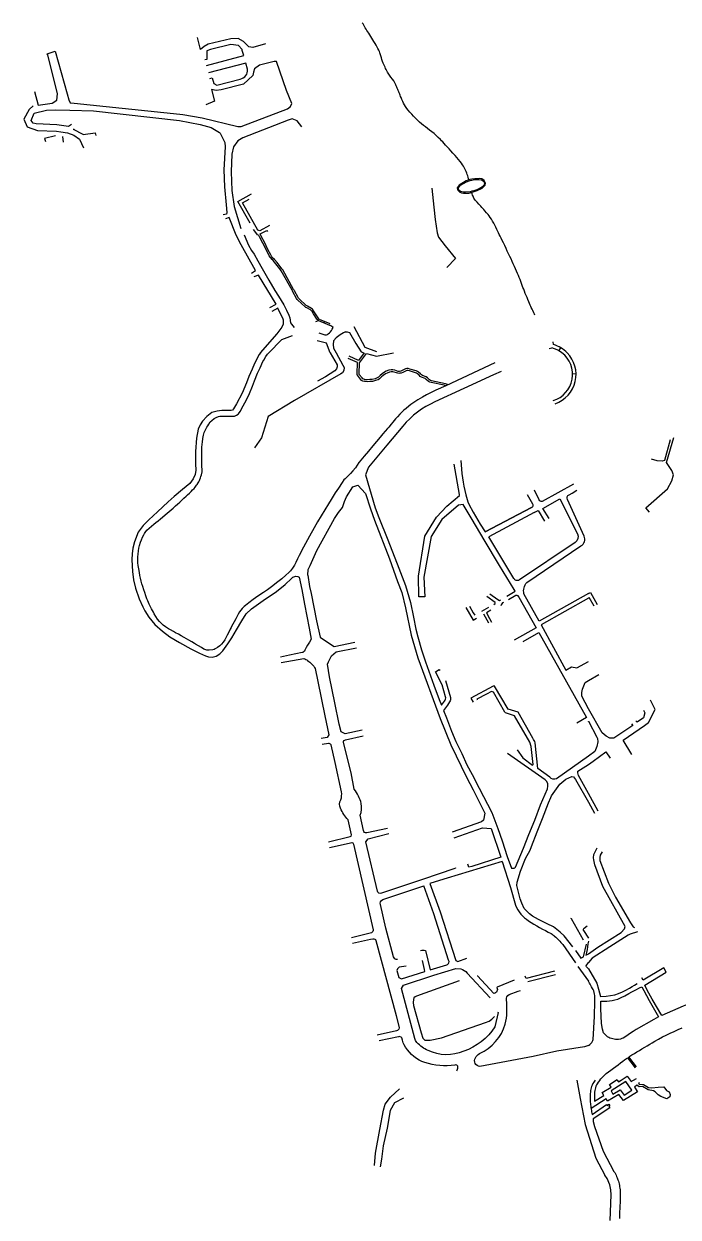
# Model space of a CAD drawing. Header units: inches. Extents: x 115195 to 116809, y 149977 to 152334.
# Drawn here: x 115612 to 116062, y 150406 to 151226 of the extents above; entities that cross this region are included whole.
import ezdxf

# ---------------------------------------------------------------- set-up
doc = ezdxf.new("R2010")
doc.units = ezdxf.units.IN
doc.header["$MEASUREMENT"] = 0
doc.layers.add('Alley', color=7, linetype='Continuous', true_color=0x005ce6)

msp = doc.modelspace()

# ---------------------------------------------------------------- linework, layer by layer
at = {"layer": 'Alley'}
for p, q in [((115638.5, 151148.61), (115638.8, 151144.9)), ((115772.78, 151080.96), (115769.72, 151084.74)), ((115812.65, 151021.51), (115814.5, 151022.3)), ((115812.65, 151021.51), (115814.5, 151022.3)), ((115812.65, 151021.51), (115814.5, 151022.3)), ((115812.65, 151021.51), (115814.5, 151022.3)), ((115814.5, 151022.3), (115821.9, 151019.07)), ((115814.5, 151022.3), (115821.9, 151019.07)), ((115814.5, 151022.3), (115821.9, 151019.07)), ((115814.5, 151022.3), (115821.9, 151019.07)), ((115815.01, 151023.21), (115822.22, 151020.17)), ((115815.01, 151023.21), (115822.22, 151020.17)), ((115815.01, 151023.21), (115822.22, 151020.17)), ((115815.01, 151023.21), (115822.22, 151020.17)), ((115818.61, 151021.69), (115818.21, 151020.68)), ((115818.61, 151021.69), (115818.21, 151020.68)), ((115818.61, 151021.69), (115818.21, 151020.68)), ((115818.61, 151021.69), (115818.21, 151020.68)), ((115976.09, 151005.61), (115975.77, 151007.58)), ((115972.98, 151003), (115974.95, 151003.31)), ((115979.61, 151001.43), (115981.06, 151003.37)), ((115935.78, 150993.08), (115901.89, 150977.24)), ((115989.1, 150985.56), (115991.51, 150985.72)), ((115962.66, 150890.16), (115931.48, 150873.46)), ((115926.77, 150822.44), (115931.56, 150825.13)), ((115927.87, 150820.47), (115931.34, 150814.43)), ((116000, 150774.76), (116007.3, 150778.86)), ((116006.7, 150684.89), (116000, 150697.04)), ((116000, 150691.03), (116004.26, 150683.43)), ((115893.75, 150614.24), (115886.76, 150633.63)), ((115991.08, 150589.08), (115994.79, 150583.77)), ((115977.5, 150572.34), (115958.29, 150567.68)), ((115992.75, 150578.19), (116000, 150568.03)), ((116031.03, 150500), (116032.99, 150501.24))]:
    msp.add_line(p, q, dxfattribs=at)
for points in [[(115917.78, 151118.79), (115917.57, 151119.66), (115917.32, 151120.66), (115917.03, 151121.65), (115916.72, 151122.62), (115916.37, 151123.58), (115916, 151124.52), (115915.59, 151125.46), (115915.16, 151126.37), (115914.69, 151127.28), (115914.15, 151128.22), (115913.49, 151129.25), (115912.7, 151130.37), (115911.79, 151131.57), (115910.76, 151132.86), (115909.6, 151134.25), (115908.33, 151135.71), (115906.92, 151137.27), (115905.51, 151138.82), (115904.19, 151140.25), (115902.96, 151141.58), (115901.83, 151142.8), (115900.8, 151143.92), (115899.86, 151144.92), (115899.01, 151145.81), (115898.26, 151146.6), (115896.83, 151148.03), (115895.37, 151149.39), (115893.86, 151150.68), (115892.32, 151151.91), (115890.79, 151153.08), (115889.33, 151154.21), (115887.94, 151155.29), (115886.62, 151156.33), (115885.32, 151157.41), (115883.99, 151158.59), (115882.62, 151159.88), (115881.22, 151161.29), (115879.84, 151162.72), (115878.55, 151164.12), (115877.34, 151165.46), (115876.21, 151166.76), (115875.19, 151168.02), (115874.31, 151169.24), (115873.55, 151170.43), (115872.93, 151171.58), (115872.36, 151172.78), (115871.78, 151174.08), (115871.19, 151175.51), (115870.88, 151176.26), (115870.57, 151177.05), (115870.26, 151177.84), (115869.94, 151178.64), (115869.62, 151179.44), (115869.29, 151180.24), (115868.96, 151181.04), (115868.63, 151181.84), (115868.29, 151182.63), (115867.94, 151183.43), (115867.59, 151184.21), (115866.88, 151185.64), (115866.14, 151186.91), (115865.38, 151188.02), (115864.19, 151189.55), (115863.34, 151190.78), (115862.45, 151192.2), (115861.98, 151192.98), (115861.5, 151193.81), (115861.04, 151194.65), (115860.6, 151195.46), (115860.2, 151196.24), (115859.5, 151197.7), (115858.93, 151199.04), (115858.48, 151200.28), (115858.07, 151201.53), (115857.69, 151202.81), (115857.32, 151204.13), (115856.94, 151205.5), (115856.66, 151206.29), (115856.29, 151207.16), (115855.85, 151208.1), (115855.34, 151209.12), (115854.74, 151210.21), (115854.07, 151211.39), (115853.32, 151212.64), (115852.54, 151213.9), (115851.78, 151215.13), (115851.05, 151216.32), (115850.34, 151217.46), (115849.66, 151218.56), (115848.99, 151219.62), (115848.35, 151220.64), (115847.73, 151221.62), (115847.14, 151222.56), (115846.57, 151223.47), (115846.03, 151224.35), (115845.52, 151225.2), (115845.04, 151226.03), (115844.58, 151226.82)], [(115777.91, 151212.36), (115769.24, 151209.83), (115766.47, 151210.27), (115762.87, 151213.95), (115759.24, 151215.95), (115754.26, 151215.78), (115738.67, 151212.25), (115735.92, 151210.52), (115733.4, 151208.44), (115731.25, 151216.72)], [(115737.36, 151197.57), (115763.05, 151204.47), (115762.06, 151207.74), (115761.89, 151208.61), (115759.35, 151211.33), (115754.05, 151211.85), (115740.14, 151208.55), (115737.67, 151207.69), (115737.7, 151201.71), (115736.34, 151201.34)], [(115619.24, 151179.54), (115621.65, 151170.22), (115631.25, 151171.51), (115634.55, 151173.64), (115635.05, 151178.05), (115628.26, 151204.81), (115627.77, 151205.61), (115633.4, 151207.37), (115641.52, 151177.97), (115642.71, 151173.87), (115643.72, 151171.91), (115646.35, 151171.59), (115719.19, 151164.13), (115721.25, 151163.85), (115734.43, 151161.53), (115758.93, 151155.56), (115761.26, 151155.53), (115793.16, 151167.75), (115795.26, 151169.26), (115796.21, 151171.32), (115792.46, 151180.35), (115785.67, 151200.14), (115783.99, 151200.36), (115773.78, 151197.62), (115770.47, 151195.23), (115769.67, 151192.9), (115769.28, 151190.68), (115762.93, 151184.68), (115747.59, 151180.72), (115743.98, 151180.23), (115740.9, 151180.9), (115742.86, 151172.9), (115736.89, 151170.53)], [(115618.25, 151169.88), (115615.45, 151167.31), (115611.84, 151160.7), (115614.05, 151155.37), (115621.25, 151152.88), (115634.2, 151152.33), (115637.16, 151151.96), (115641.88, 151151.31), (115646.17, 151149.67), (115650.14, 151146.77), (115652.88, 151140.8)], [(115644.62, 151156.86), (115642.46, 151155.46), (115634.6, 151156.65), (115620.27, 151157.3), (115618.14, 151157.87), (115616.98, 151159.66), (115618.94, 151164.73), (115627.44, 151166.75), (115633.47, 151167.03), (115643.4, 151166.9), (115659.84, 151166.33), (115718.86, 151159.77), (115733.03, 151157.01), (115740.65, 151154.78), (115741.85, 151154.26), (115746.35, 151151.33), (115746.72, 151150.93), (115750.12, 151144.57), (115750.2, 151141.58), (115749.34, 151125.74), (115749.91, 151114.18), (115750.91, 151101.77), (115751.35, 151096.4), (115751.21, 151095.4), (115748.93, 151094.83)], [(115652.57, 151150.08), (115645.99, 151153.58), (115646.47, 151153.85)], [(115802.94, 151155.33), (115799.75, 151159.57), (115796.37, 151160.79), (115793.49, 151160.03), (115762.36, 151147.76), (115758.93, 151145.62), (115756.08, 151141.62), (115754.93, 151136.48), (115754.36, 151124.5), (115754.79, 151111.66), (115756.36, 151100.58), (115761.11, 151085.47)], [(115633.71, 151149.15), (115626.07, 151147.38), (115626.82, 151145.29)], [(115652.57, 151150.08), (115660.87, 151151.22), (115661.26, 151149.41)], [(115892.38, 151113.13), (115893.85, 151100.01), (115894.73, 151091.63), (115896.05, 151082.37), (115896.87, 151079.42), (115901.56, 151073.58), (115908.64, 151064.83), (115902.65, 151058.59)], [(115928.02, 151117.94), (115928.58, 151116.45), (115928.43, 151115.5), (115927.38, 151114.26), (115926.66, 151113.79), (115923.39, 151112.09), (115921.28, 151111.42), (115919.82, 151111.01), (115918.68, 151110.58), (115915.6, 151110.36), (115914.23, 151110.36), (115912.98, 151110.61), (115912.01, 151110.99), (115910.92, 151111.9), (115910.59, 151113.25), (115912.05, 151115.14), (115916.15, 151117.58), (115918.72, 151118.49), (115921.99, 151119.06), (115924.79, 151119.16), (115926.56, 151118.91), (115927.96, 151118.09)], [(115767.41, 151089.13), (115758.96, 151104.09), (115768.38, 151109.3)], [(115780.71, 151087.58), (115774.06, 151083.82), (115772.78, 151084.38), (115762.16, 151103.02), (115766.66, 151105.6)], [(115963.28, 151025.8), (115962.89, 151026.6), (115962.43, 151027.57), (115961.74, 151029.01), (115961.25, 151030.07), (115960.78, 151031.13), (115960.44, 151031.89), (115960.04, 151032.82), (115959.57, 151033.9), (115959.04, 151035.14), (115958.44, 151036.54), (115957.81, 151038.01), (115957.21, 151039.45), (115956.63, 151040.87), (115956.06, 151042.27), (115955.52, 151043.64), (115955, 151044.99), (115954.49, 151046.31), (115954.01, 151047.61), (115953.52, 151048.93), (115953, 151050.28), (115952.44, 151051.69), (115951.85, 151053.13), (115951.22, 151054.63), (115950.57, 151056.17), (115949.87, 151057.75), (115949.15, 151059.38), (115948.39, 151061.05), (115947.61, 151062.75), (115946.81, 151064.49), (115945.99, 151066.25), (115945.14, 151068.05), (115944.27, 151069.89), (115943.37, 151071.75), (115942.46, 151073.65), (115941.56, 151075.49), (115940.75, 151077.17), (115940.01, 151078.71), (115939.35, 151080.1), (115938.76, 151081.34), (115938.25, 151082.42), (115937.81, 151083.36), (115937.12, 151084.86), (115936.44, 151086.27), (115935.71, 151087.68), (115934.95, 151089.08), (115934.15, 151090.47), (115933.36, 151091.78), (115932.58, 151092.98), (115931.81, 151094.1), (115931.03, 151095.15), (115930.06, 151096.33), (115928.89, 151097.68), (115928.23, 151098.41), (115927.51, 151099.18), (115926.74, 151099.99), (115925.97, 151100.79), (115924.6, 151102.27), (115923.43, 151103.57), (115922.47, 151104.68), (115921.71, 151105.68), (115921.36, 151106.26), (115920.7, 151107.64), (115920.4, 151108.45), (115920.1, 151109.34), (115919.81, 151110.37)], [(115768.47, 151054.73), (115771.07, 151056.64), (115761.32, 151074.3), (115757.73, 151080.77), (115753, 151092.98), (115750.46, 151092.07)], [(115763.22, 151081.14), (115766.22, 151073.92), (115768.39, 151070.27), (115770.12, 151067.74), (115772.78, 151063.16), (115775.73, 151058.06), (115780.39, 151049.95), (115784.43, 151042.93), (115786.84, 151038.96), (115790.55, 151032.99), (115792.55, 151029.34), (115794.12, 151025.85), (115794.67, 151023.99), (115795.14, 151020.62), (115795.83, 151019.63), (115797.75, 151017.39)], [(115814.5, 151022.3), (115813.29, 151023.14), (115811.86, 151025.48), (115811.01, 151026.73), (115810.06, 151028.29), (115809.45, 151029.16), (115809.05, 151029.45), (115806.31, 151030.97), (115805.79, 151031.13), (115805.17, 151031.66), (115800.3, 151036.27), (115799.76, 151036.74), (115799.36, 151037.42), (115796.82, 151041.98), (115796.61, 151042.52), (115796.32, 151043.01), (115788.82, 151056.32), (115787.84, 151057.82), (115785.04, 151061.2), (115783.24, 151063.41), (115781.98, 151064.61), (115781.43, 151065.42), (115780.62, 151066.76), (115778.61, 151070.45), (115776.13, 151075.46), (115774.19, 151079.16), (115773.24, 151081.05), (115773.18, 151081.16)], [(115815.01, 151023.21), (115814.2, 151023.94), (115812.87, 151026.13), (115812.02, 151027.38), (115811.06, 151028.94), (115810.32, 151030.02), (115809.69, 151030.47), (115806.79, 151032.08), (115806.38, 151032.2), (115805.97, 151032.55), (115801.11, 151037.15), (115800.7, 151037.51), (115800.39, 151038.02), (115797.91, 151042.5), (115797.68, 151043.05), (115797.36, 151043.6), (115789.84, 151056.96), (115789.28, 151057.78), (115788.82, 151058.52), (115785.97, 151061.97), (115784.12, 151064.23), (115782.9, 151065.39), (115782.44, 151066.06), (115781.67, 151067.36), (115779.67, 151071), (115777.2, 151076), (115775.25, 151079.71), (115774.26, 151081.7), (115778.89, 151084.08), (115779.27, 151083.47)], [(115780.93, 151031.06), (115785.23, 151033.39), (115773.15, 151053.4), (115770.05, 151052.16)], [(115774.64, 151000), (115786, 151013.04), (115788.73, 151016.61), (115790.26, 151019.79), (115790.39, 151022.34), (115790.14, 151023.23), (115786.53, 151030.67), (115782.37, 151028.34)], [(115833.01, 151014.52), (115831.55, 151013.63), (115829.26, 151012.44), (115826.5, 151010.29), (115824.78, 151008.26), (115824.47, 151005.74), (115824.86, 151003.15), (115826.7, 151000)], [(115833.01, 151014.52), (115834.09, 151014.5), (115835.67, 151013.85), (115840.21, 151006.41), (115843.8, 151000.76), (115845.6, 151000)], [(115838.84, 151018.08), (115846.26, 151003.99), (115854.3, 151000.85)], [(115796.23, 151011.68), (115788.93, 151009.03), (115780.27, 151000)], [(115822.36, 151000), (115822.35, 151000.01), (115820, 151006.58), (115813.52, 151008.23)], [(115774.64, 151000), (115773.67, 150998.88), (115770.54, 150992.6), (115768.82, 150988.79), (115766.59, 150983.61), (115764.82, 150979.37), (115761.86, 150972.31), (115758.04, 150964.97), (115755.99, 150961.47), (115755.26, 150960.65), (115754.31, 150960.42), (115751.51, 150960.39), (115748.08, 150960.31), (115744.69, 150959.88), (115741.18, 150958.94), (115737.61, 150956.29), (115734.7, 150952.99), (115733.1, 150950.49), (115731.81, 150947.44), (115730.61, 150941.29), (115729.93, 150932.13), (115729.91, 150923.6), (115730.1, 150919.4), (115729.53, 150916.42), (115728.17, 150913.3), (115725.86, 150910.11), (115720.92, 150905.94), (115715.23, 150901.15), (115711.03, 150897.5), (115703.64, 150890.78), (115697.73, 150885.15), (115693.85, 150881.32), (115690.4, 150876.79), (115687.9, 150870.13), (115686.82, 150865.61), (115686.28, 150861.77), (115686.11, 150857.9), (115686.21, 150853.6), (115686.62, 150849.62), (115687.32, 150844.01), (115688.58, 150838.28), (115691.08, 150830.88), (115693.61, 150825.36), (115695.05, 150822.72), (115697.84, 150818.34), (115701.88, 150813.13), (115707.08, 150808.54), (115712.23, 150804.83), (115718.95, 150800.76), (115726.73, 150796.49), (115732.61, 150793.49), (115736.83, 150791.61), (115738.87, 150790.91), (115741.21, 150790.81), (115744.15, 150791.5), (115746.66, 150793.1), (115748.59, 150795.2), (115752.08, 150800.03), (115754.84, 150804.17), (115758.17, 150809.5), (115761.64, 150815.67), (115764.67, 150820.58), (115768.43, 150823.92), (115776.41, 150829.62), (115785.67, 150835.98), (115791.56, 150840.77), (115795.87, 150844.75), (115796.88, 150845.72), (115798.83, 150846.43), (115800.17, 150846.3), (115801.22, 150845.69), (115802.87, 150837.24), (115804.84, 150827.13), (115808.04, 150810.77), (115809.51, 150803.25), (115808.18, 150801.16), (115806.86, 150798.96), (115806.05, 150797.47), (115805.08, 150795.6), (115804.74, 150794.98), (115804.45, 150794.64), (115804, 150794.31), (115803.61, 150794.07), (115803.11, 150793.91), (115794.5, 150792.13), (115788.26, 150790.85)], [(115901.89, 150977.24), (115895.15, 150974.39), (115891.44, 150972.51), (115888.81, 150971.1), (115885.86, 150969.44), (115882.81, 150967.64), (115880.1, 150965.93), (115877.88, 150964.37), (115876.51, 150963.34), (115874.62, 150961.8), (115873.1, 150960.46), (115871.72, 150959.17), (115870.28, 150957.73), (115868.67, 150955.98), (115867.48, 150954.6), (115866.58, 150953.53), (115865.55, 150952.3), (115864.42, 150950.96), (115862.72, 150948.94), (115861.81, 150947.86), (115858.74, 150944.21), (115856.82, 150941.93), (115854.42, 150939.08), (115851.79, 150935.96), (115848.72, 150932.31), (115845.89, 150928.95), (115843.6, 150926.23), (115842.45, 150924.87), (115842.21, 150924.58), (115841.02, 150922.7), (115839.84, 150921.03), (115838.12, 150918.83), (115836.48, 150916.97), (115835.16, 150915.6), (115833.94, 150914.44), (115832.72, 150913.35), (115831.87, 150912.64), (115830.65, 150910.83), (115828.09, 150906.97), (115825.99, 150903.74), (115823.14, 150899.25), (115821.23, 150896.2), (115816.22, 150887.93), (115813.84, 150883.86), (115811.4, 150879.61), (115808.22, 150873.9), (115804.22, 150866.44), (115801.26, 150860.72), (115800.03, 150858.29), (115798.83, 150855.89), (115797.9, 150854.01), (115796.6, 150851.86), (115795.25, 150850.16), (115794.1, 150848.97), (115791.97, 150847.08), (115789.17, 150844.68), (115786.56, 150842.54), (115782.13, 150839.11), (115779.33, 150837.07), (115776.65, 150835.19), (115772.83, 150832.7), (115769.59, 150830.51), (115766.53, 150828.22), (115764.19, 150826.32), (115763.32, 150825.57), (115762.06, 150824.28), (115761, 150823), (115760.18, 150821.85), (115759.25, 150820.31), (115758.55, 150819.01), (115757.52, 150817.2), (115756.35, 150815.09), (115755.49, 150813.49), (115754.7, 150811.97), (115754.34, 150811.28), (115753.69, 150809.99), (115752.93, 150808.47), (115751.69, 150805.8), (115751.05, 150804.49), (115750.02, 150802.62), (115748.86, 150801), (115747.73, 150799.71), (115746.57, 150798.61), (115744.93, 150797.34), (115743.46, 150796.43), (115742.66, 150796.1), (115741.67, 150795.81), (115739.24, 150795.55), (115737.75, 150795.7), (115735.62, 150796.36), (115733.95, 150797.35), (115731.89, 150798.57), (115729.84, 150799.79), (115729.15, 150800.19), (115727.28, 150801.28), (115725.36, 150802.39), (115723.79, 150803.29), (115721.97, 150804.33), (115720.11, 150805.38), (115718.08, 150806.51), (115716.22, 150807.54), (115714.64, 150808.41), (115712.59, 150809.53), (115711.28, 150810.23), (115709.21, 150811.55), (115707.66, 150812.81), (115706.35, 150814.04), (115705.08, 150815.4), (115703.83, 150816.93), (115702.63, 150818.65), (115701.54, 150820.5), (115700.98, 150821.6), (115700.24, 150822.78), (115699.66, 150824.03), (115698.93, 150825.46), (115698.07, 150827.28), (115697.09, 150829.51), (115696.5, 150830.97), (115695.72, 150833.05), (115695.01, 150835.15), (115694.29, 150837.12), (115693.59, 150839.29), (115693.05, 150841.1), (115692.52, 150843.13), (115692.07, 150845), (115691.66, 150847.02), (115691.3, 150849.02), (115690.95, 150851.4), (115690.53, 150853.82), (115690.32, 150855.72), (115690.21, 150858.22), (115690.23, 150859.75), (115690.34, 150861.58), (115690.63, 150863.92), (115690.96, 150865.72), (115691.41, 150867.55), (115692.09, 150869.77), (115692.73, 150871.47), (115693.47, 150873.16), (115694.36, 150874.92), (115694.79, 150875.69), (115695.29, 150876.55), (115696.38, 150878.02), (115697.94, 150879.51), (115699.52, 150880.76), (115701.27, 150882.16), (115702.61, 150883.24), (115704.24, 150884.57), (115705.74, 150885.81), (115707.14, 150886.97), (115709.01, 150888.55), (115710.38, 150889.72), (115711.74, 150890.89), (115713.11, 150892.09), (115714.47, 150893.28), (115716.19, 150894.81), (115717.51, 150896), (115719.09, 150897.44), (115720.46, 150898.7), (115721.84, 150899.98), (115723.36, 150901.41), (115724.43, 150902.43), (115725.68, 150903.62), (115726.85, 150904.76), (115727.86, 150905.74), (115728.85, 150906.69), (115729.63, 150907.63), (115730.61, 150908.91), (115730.98, 150909.44), (115731.68, 150910.55), (115732.06, 150911.24), (115732.59, 150912.28), (115732.92, 150913.01), (115733.36, 150914.09), (115733.64, 150914.9), (115733.99, 150916.12), (115734.42, 150918.08), (115734.51, 150918.67), (115734.38, 150920.33), (115734.31, 150921.44), (115734.23, 150922.98), (115734.17, 150924.71), (115734.12, 150926.74), (115734.11, 150929.07), (115734.14, 150930.85), (115734.19, 150932.61), (115734.3, 150934.86), (115734.46, 150937.11), (115734.58, 150938.63), (115734.84, 150941.15), (115735.36, 150943.45), (115735.92, 150945.19), (115736.66, 150947.04), (115737.62, 150948.93), (115738.24, 150949.91), (115738.95, 150950.98), (115740, 150952.45), (115740.99, 150953.53), (115742.68, 150954.76), (115744.12, 150955.57), (115745.63, 150956.15), (115746.65, 150956.35), (115748.31, 150956.51), (115752.08, 150956.52), (115753.72, 150956.43), (115754.81, 150956.34), (115755.81, 150956.36), (115756.73, 150956.51), (115758.05, 150957.05), (115759.12, 150957.75), (115759.52, 150958.11), (115760.55, 150959.74), (115762.69, 150963.5), (115764.92, 150967.73), (115766.93, 150972), (115769.03, 150977.09), (115770.44, 150980.66), (115772.59, 150986), (115774.22, 150989.72), (115776.24, 150993.99), (115776.75, 150994.93), (115778.33, 150997.52), (115779.45, 150999.14), (115780.27, 151000)], [(115826.7, 151000), (115831.17, 150991.47), (115832.03, 150989.79), (115831.81, 150987.86), (115830.98, 150986.28), (115829.78, 150985.44), (115797.83, 150967.1), (115779.93, 150956.16), (115775.36, 150941.56), (115770.39, 150934.57)], [(115822.36, 151000), (115827.22, 150991.78), (115827.34, 150990.42), (115826.86, 150988.91), (115825.61, 150987.5), (115819.21, 150983.54), (115813.66, 150980.4)], [(115845.6, 151000), (115845.83, 150999.94), (115842.04, 150994.79), (115835.59, 150997.67)], [(115903.75, 150978), (115901.72, 150978.75), (115892.18, 150980.8), (115891.42, 150981.01), (115890.83, 150981.34), (115889.44, 150982.75), (115888.38, 150983.5), (115885.88, 150984.41), (115885.29, 150984.84), (115884.55, 150985.64), (115883.2, 150986.71), (115882.52, 150987.12), (115881.63, 150987.57), (115877.35, 150988.83), (115876.05, 150989.16), (115875.11, 150989.13), (115874.27, 150988.94), (115872.93, 150988.23), (115870.95, 150987.41), (115870.21, 150987.26), (115869.74, 150987.22), (115869.26, 150987.26), (115868.12, 150987.63), (115867.04, 150988.07), (115865.62, 150988.28), (115864.32, 150988.21), (115862.84, 150988.03), (115861.02, 150987.29), (115859.84, 150986.67), (115858.12, 150985.51), (115856.75, 150984.36), (115855.61, 150983.17), (115854.89, 150982.7), (115853.35, 150982.18), (115851.26, 150981.73), (115849.65, 150981.57), (115847.83, 150981.46), (115846.35, 150981.52), (115845.57, 150981.78), (115844.9, 150982.14), (115844.36, 150982.69), (115842.46, 150985.18), (115842.45, 150985.21), (115842.43, 150985.62), (115842.71, 150993.18), (115847.37, 150999.54), (115854.37, 150997.72), (115865.93, 151000)], [(115901.89, 150977.24), (115900.79, 150977.64), (115891.86, 150979.48), (115890.9, 150979.74), (115889.98, 150980.25), (115888.57, 150981.7), (115887.74, 150982.29), (115885.17, 150983.24), (115884.38, 150983.81), (115883.61, 150984.64), (115882.43, 150985.58), (115881.86, 150985.93), (115881.13, 150986.29), (115876.99, 150987.52), (115875.9, 150987.79), (115875.28, 150987.77), (115874.77, 150987.65), (115874.34, 150987.41), (115872.4, 150986.51), (115871.33, 150986.1), (115870.4, 150985.91), (115869.74, 150985.86), (115868.99, 150985.91), (115865.56, 150986.91), (115864.44, 150986.86), (115863.17, 150986.7), (115861.61, 150986.06), (115860.53, 150985.49), (115858.94, 150984.42), (115857.68, 150983.37), (115856.49, 150982.11), (115855.49, 150981.46), (115853.71, 150980.87), (115851.48, 150980.38), (115849.76, 150980.21), (115847.84, 150980.1), (115846.11, 150980.17), (115845.03, 150980.53), (115844.08, 150981.03), (115843.33, 150981.79), (115841.25, 150984.53), (115841.1, 150984.95), (115841.07, 150985.61), (115841.35, 150993.23), (115834.88, 150996.12)], [(116042.14, 150890.43), (116039.45, 150893.46), (116054.48, 150906.56), (116057.4, 150911.92), (116058.45, 150916.2), (116057.49, 150918.99), (116056.09, 150921.27), (116053.82, 150924.58), (116058.87, 150941.88)], [(116056.32, 150940.15), (116052.25, 150926.06), (116050.76, 150925.56), (116047.35, 150925.74), (116043.33, 150926.87)], [(115943.83, 150832.63), (115949.65, 150836.05), (115948.94, 150837.24), (115938.93, 150853.87), (115928.35, 150871.48), (115920, 150885.37), (115913.83, 150895.64), (115910.78, 150895.23), (115899.23, 150885.3), (115891.92, 150873.69), (115886.91, 150845.69), (115887.45, 150832.23), (115883.52, 150832.16), (115883.24, 150846.43), (115887.5, 150873.84), (115895.63, 150886.93), (115902.79, 150894.51), (115911.28, 150901.99), (115911.34, 150902.71), (115907.73, 150923.38)], [(115807, 150847.24), (115807.25, 150851.07), (115808.73, 150853.82), (115813.18, 150864.19), (115825.46, 150885.99), (115828.21, 150890.23), (115830.96, 150893.61), (115832.23, 150897.85), (115833.71, 150901.02), (115837.94, 150907.79), (115841.54, 150909.06), (115846.66, 150903.19), (115850.21, 150892.67), (115852.84, 150884.98), (115863.17, 150858.44), (115868.85, 150842.8), (115871.68, 150835.12), (115874.31, 150824.7), (115878.06, 150805.92), (115882.82, 150790.34), (115898.06, 150748.64), (115905.49, 150730.55), (115916.3, 150708.39), (115920.88, 150699.66), (115928.88, 150683.47), (115927.87, 150678.84), (115926.57, 150677.69), (115906.46, 150670.54)], [(115962.66, 150890.16), (115965.44, 150891.65), (115969.89, 150884.28)], [(115807, 150847.24), (115808.33, 150839.29), (115809.37, 150834.51), (115813.02, 150815.76), (115815.55, 150804.42), (115819.86, 150801.54), (115825.11, 150798.21), (115839.48, 150801.05)], [(115932.19, 150834.22), (115937.83, 150830.46), (115938.92, 150829.74), (115939.8, 150830.26)], [(116000, 150834.51), (116001.57, 150835.33), (116006.1, 150826.97)], [(115915.67, 150824.89), (115920.77, 150816.32), (115923.09, 150817.67)], [(115918.23, 150825.81), (115920.79, 150821.28), (115921.9, 150819.71)], [(116000, 150831.43), (115967.63, 150812.99), (115984.62, 150781.76), (115988.45, 150784.17), (115992.08, 150783.36), (116000, 150787.83)], [(116003.99, 150825.73), (116000.54, 150831.73), (116000, 150831.43)], [(115932.83, 150823.03), (115929.95, 150821.32), (115932.07, 150817.35), (115933.43, 150814.81)], [(115955.07, 150801.44), (115965.92, 150807.78), (115998.75, 150749.22), (115992.06, 150745.45)], [(115844.53, 150740.51), (115832.81, 150738.17), (115830.14, 150739.43), (115828.6, 150744.66), (115825.59, 150759.34), (115821.94, 150777.15), (115820.54, 150785.91), (115821.3, 150787.61), (115823.46, 150791.71), (115826.64, 150794.38), (115840.49, 150797.11)], [(115951.06, 150727.18), (115955.03, 150721.59), (115961.6, 150716.62), (115962.04, 150717), (115960.61, 150729.35), (115959.84, 150732.39), (115949.24, 150750.4), (115943.13, 150752.4), (115942.53, 150752.87), (115934.78, 150766.72), (115933.42, 150767.07), (115929.87, 150765.24), (115923.29, 150761.88), (115923.58, 150761.36)], [(116029.98, 150723.79), (116023.9, 150733.71), (116038.6, 150743.77), (116041.45, 150745.95), (116045.85, 150754.88), (116042.75, 150761.18)], [(116029.69, 150744.99), (116030.5, 150743.71), (116017.55, 150735.07), (116014.84, 150735.01), (116012.2, 150736.38), (116009.6, 150738.72), (116000, 150755.37)], [(116037.95, 150754.27), (116038.78, 150752.59), (116038, 150749.03), (116033.62, 150746.14), (116032.68, 150747.04)], [(116000, 150746.66), (116000.06, 150746.69), (116005.73, 150735.68), (116006.27, 150734.9), (116006.45, 150732.54), (116005.83, 150729.34), (116004.46, 150725.91), (116000, 150722.83)], [(116000, 150717.09), (116003.26, 150719.19), (116011.96, 150725.62), (116014.88, 150721.36)], [(116000, 150697.04), (115993.18, 150709.4), (115992.76, 150711.15), (115992.87, 150712.46), (116000, 150717.09)], [(115989.24, 150591.74), (115983.38, 150599.22), (115980.69, 150601.76), (115976.02, 150605.39), (115971.78, 150607.45), (115965.72, 150610.37), (115961.53, 150612.82), (115959.53, 150614.25), (115955.87, 150618.07), (115954.29, 150621.6), (115953.17, 150624.68), (115950.88, 150633.88), (115951.16, 150636.19), (115953.45, 150643.59), (115956.87, 150652.43), (115959.91, 150658.21), (115960.95, 150660.54), (115964.73, 150670.73), (115968.37, 150679.78), (115972.56, 150690.68), (115974.16, 150694.25), (115974.63, 150695.37), (115980.4, 150703.52), (115984.62, 150706.99), (115988.6, 150708.85), (115989.67, 150708.48), (115991.16, 150706.77), (116000, 150691.03)], [(115907.69, 150666.5), (115927.24, 150673.43), (115933.09, 150672.98), (115939.84, 150653.27)], [(115939.84, 150653.27), (115919.98, 150646.94), (115917.76, 150646.42), (115917.12, 150648.49)], [(116000, 150586.78), (116006.57, 150591.44), (116022.63, 150601.59), (116024.87, 150603.99), (116025.35, 150605.73), (116009.84, 150633.05), (116004.56, 150648.04), (116003.7, 150651.36), (116003.55, 150652.76), (116003.73, 150655.17), (116004.6, 150657.06), (116006.06, 150659.76)], [(116009.39, 150656.86), (116008.16, 150654.56), (116007.87, 150653.05), (116007.89, 150651.08), (116013.75, 150635.34), (116018.68, 150625.79), (116028.99, 150608.07), (116030.89, 150605.33), (116031.63, 150604.83)], [(115940.76, 150650.2), (115902.87, 150638.81), (115897.58, 150637.28), (115891.09, 150635.09), (115898.08, 150615.71)], [(116137.8, 150632.43), (116157.86, 150597.1), (116154.6, 150593.49), (116149.11, 150588.33), (116139.79, 150581.93), (116132.64, 150577.89), (116107.4, 150567.31), (116096.57, 150562.83), (116082.44, 150557.66), (116065.17, 150550.83), (116050.47, 150544.42), (116043.88, 150555.79), (116040.48, 150561.87), (116038.81, 150565.24), (116053.53, 150574.21), (116051.9, 150577.29), (116037.59, 150568.76), (116036.84, 150570.36)], [(115898.08, 150615.71), (115908.78, 150582.23), (115910.14, 150581.59), (115916.47, 150583.96)], [(115996.63, 150596.3), (115988.4, 150610.8), (115987.97, 150611.1)], [(116033.82, 150602.02), (116028.65, 150600.45), (116027.45, 150599.7), (116014.72, 150591.6), (116002.59, 150583.82), (116000.17, 150580.99), (116000, 150580.79)], [(115994.79, 150583.77), (115996.76, 150584.8), (115998.61, 150593.47)], [(115874.83, 150578.47), (115870.02, 150577.67), (115868.82, 150576.51), (115868.36, 150575.29), (115869.58, 150570.55), (115871.44, 150569.72), (115887.6, 150574.72), (115887.28, 150576.12), (115885.89, 150582.17)], [(115976.69, 150575.03), (115957.22, 150569.97), (115956.61, 150571.54)], [(116000, 150576.58), (116005.85, 150566.57), (116007.08, 150562.56), (116008.39, 150557.62), (116012.29, 150557.79), (116015.2, 150558.12), (116018.14, 150558.74), (116020.68, 150559.55), (116023.47, 150560.67), (116025.78, 150561.81), (116028.38, 150563.3), (116030.1, 150564.33), (116031.8, 150565.39), (116033.5, 150566.44)], [(115911.1, 150568.36), (115881.86, 150557.85), (115880.87, 150557.29), (115880.1, 150556.48), (115879.7, 150555.39), (115879.54, 150553.33), (115879.7, 150551.38), (115884.97, 150532.42), (115886.08, 150528.93), (115887.47, 150527.58), (115889.88, 150527.46), (115891.19, 150527.51), (115898.95, 150528.99), (115929.33, 150539.55), (115931.83, 150540.48), (115933.69, 150542.04), (115935.35, 150543.83)], [(116000, 150523.94), (116000.92, 150524.48), (116001.7, 150525.12), (116002.37, 150525.88), (116002.67, 150526.34), (116003.13, 150527.23), (116003.4, 150527.99), (116004.3, 150543.82), (116004.45, 150554.4), (116004.48, 150555.4), (116004.5, 150556.4), (116004.5, 150557.4), (116004.45, 150558.2), (116004.33, 150559.19), (116004.06, 150560.36), (116003.73, 150561.3), (116003.32, 150562.21), (116002.86, 150563.1), (116002.26, 150564.19), (116001.76, 150565.06), (116001.25, 150565.92), (116000.74, 150566.78), (116000, 150568.03)], [(116032.82, 150534.86), (116030.73, 150533.43), (116029.06, 150532.24), (116027.37, 150531.06), (116025.67, 150529.95), (116023.92, 150528.98), (116023.03, 150528.58), (116022.11, 150528.26), (116020.75, 150527.99), (116019.76, 150527.95), (116018.76, 150528.01), (116016.75, 150528.34), (116015.81, 150528.58), (116014.86, 150528.9), (116013.97, 150529.34), (116013.22, 150529.79), (116012.44, 150530.41), (116011.01, 150531.83), (116010.32, 150532.59), (116009.73, 150535.1), (116009.04, 150538.88), (116008.68, 150549.26), (116008.61, 150554.38), (116012.63, 150554.38), (116014.62, 150554.49), (116016.31, 150554.73), (116018.26, 150555.17), (116020.17, 150555.79), (116022.45, 150556.74), (116025.14, 150558.07), (116027.78, 150559.49), (116029.88, 150560.62), (116032.54, 150562), (116035.21, 150563.37), (116036.71, 150564.15), (116038.11, 150561.67), (116041.88, 150554.76), (116048.29, 150543.51), (116045.11, 150541.59), (116032.9, 150534.92)], [(116033.19, 150509.14), (116027.79, 150515.95), (116029.93, 150517.31), (116031.64, 150518.36), (116033.35, 150519.4), (116035.07, 150520.43), (116036.79, 150521.46), (116038.8, 150522.66), (116040.52, 150523.69), (116042.23, 150524.72), (116043.96, 150525.74), (116045.68, 150526.75), (116048.28, 150528.24), (116050.91, 150529.68), (116053.47, 150531), (116056.18, 150532.29), (116058.91, 150533.55), (116061.65, 150534.77), (116064.41, 150535.95)], [(116007.92, 150499.94), (116008.57, 150500.8), (116009.38, 150501.83), (116010.76, 150503.26), (116012.28, 150504.56), (116013.88, 150505.77), (116015.53, 150506.94), (116017.28, 150508.21), (116018.88, 150509.43), (116020.46, 150510.65), (116022.04, 150511.87), (116023.63, 150513.08), (116024.93, 150514.02), (116026.87, 150515.35), (116032.29, 150508.52)], [(115992.04, 150500), (115994.35, 150487.33), (115997.76, 150469.51), (116005.13, 150446.39), (116011.44, 150434.78)], [(116004.62, 150500), (116003.71, 150498.64), (116003.17, 150497.8), (116002.56, 150496.64), (116002.2, 150495.72), (116001.92, 150494.76), (116001.7, 150493.78), (116001.54, 150492.78), (116001.42, 150491.77), (116001.34, 150490.92), (116001.27, 150489.91), (116001.23, 150488.91), (116001.22, 150487.91), (116001.23, 150486.91), (116001.27, 150485.91), (116001.33, 150484.92), (116001.42, 150483.93), (116001.5, 150483.12), (116001.61, 150482.13), (116001.75, 150481.14), (116001.9, 150480.15), (116002.07, 150479.17), (116002.25, 150478.19), (116002.45, 150477.21), (116002.62, 150476.39), (116012.56, 150483.26), (116012.97, 150482.66), (116014.08, 150483.42), (116014.87, 150482.27), (116014.19, 150481.8), (116014.78, 150480.9), (116003.26, 150473.53), (116003.32, 150471.6), (116004.32, 150468.22), (116010.07, 150451.28)], [(116035.15, 150498.25), (116034.39, 150497.74), (116034.94, 150497.18), (116037.92, 150497.08), (116041.33, 150494.94), (116043.6, 150494.7), (116047.97, 150495.17), (116051.8, 150495.37), (116053.64, 150492.99), (116055.48, 150491.95), (116056.19, 150490.23), (116055.96, 150488.52), (116053.85, 150487.24), (116049.72, 150488.86), (116048.03, 150489.85), (116046, 150491.98), (116044.69, 150492.77), (116041.05, 150493.28), (116037.25, 150495.64), (116034.9, 150495.47), (116033.41, 150496.46), (116031.67, 150495.17), (116033.68, 150492.09), (116024.06, 150485.99), (116020.94, 150490.23), (116013.25, 150485.48), (116012.15, 150487.21), (116001.83, 150480.61)], [(116007.97, 150500), (116006.79, 150498.54), (116006.11, 150497.57), (116005.62, 150496.7), (116005.21, 150495.78), (116004.87, 150494.83), (116004.61, 150493.86), (116004.42, 150492.85), (116004.27, 150491.85), (116004.18, 150490.86), (116004.14, 150489.86), (116004.14, 150488.86), (116004.17, 150487.86), (116004.22, 150486.85), (116004.28, 150485.58), (116010.54, 150489.47), (116009.45, 150491.58), (116015.7, 150495.14), (116014.6, 150497.06), (116019.07, 150500)], [(116019.07, 150500), (116019.61, 150500.36), (116019.87, 150500)], [(116019.87, 150500), (116020.73, 150498.82), (116022.48, 150500)], [(116022.48, 150500), (116026.68, 150502.85), (116028.71, 150500)], [(116028.71, 150500), (116029.43, 150498.99), (116031.03, 150500)], [(115852.86, 150441.37), (115853.73, 150449.81), (115856.64, 150465.97), (115859.12, 150479.37), (115860.29, 150483.45), (115863.93, 150488.4), (115870.16, 150493.94)], [(115872.83, 150487.71), (115866.71, 150484.51), (115863.8, 150479.12), (115861.61, 150466.89), (115858.99, 150454.95), (115857.8, 150445.7), (115856.92, 150440.31)], [(116010.07, 150451.28), (116017.62, 150437.3), (116018.1, 150436.42), (116018.57, 150435.53), (116019.02, 150434.63), (116019.44, 150433.73), (116019.84, 150432.82), (116020.32, 150431.56), (116020.64, 150430.62), (116020.91, 150429.66), (116021.14, 150428.68), (116021.35, 150427.7), (116021.52, 150426.71), (116021.66, 150425.71), (116021.78, 150424.71), (116021.9, 150423.3), (116021.94, 150422.3), (116021.96, 150421.3), (116021.95, 150420.3), (116021.93, 150419.3), (116021.9, 150418.3), (116021.86, 150417.3), (116021.81, 150416.3), (116021.76, 150415.3), (116021.7, 150414.3), (116021.65, 150413.3), (116021.6, 150412.31), (116021.55, 150411.3), (116021.49, 150409.96), (116021.46, 150408.96), (116021.44, 150407.96), (116021.43, 150406.96), (116021.42, 150405.96), (116021.41, 150404.95)], [(116014.98, 150403.52), (116015.64, 150421.28), (116015.46, 150424.58), (116014.76, 150428.08), (116013.01, 150432.37), (116011.44, 150434.78)]]:
    msp.add_lwpolyline(points, dxfattribs=at)
for points in [[(115739.76, 151188.6), (115741.26, 151189), (115742.42, 151185.17), (115744.47, 151183.91), (115760.54, 151188.21, 0.39584), (115765.71, 151194.9), (115764.52, 151199.16), (115738.76, 151192.35)], [(115814.62, 151013.72), (115818.71, 151012.37, 0.176553), (115821.13, 151012.96, 0.143793), (115823.89, 151016.29), (115824.56, 151017.48), (115823.38, 151018.22), (115821.9, 151019.07)], [(115939.95, 150987.12), (115934.81, 150984.92), (115914.26, 150975.47), (115894.49, 150966.2, 0.114862), (115872.48, 150949.66), (115861.33, 150936.42), (115848.72, 150921.44), (115846.85, 150916.01), (115853.44, 150893.4), (115855.93, 150886.89), (115862.17, 150871.51), (115869.62, 150851.88), (115874.17, 150840.15), (115877.65, 150828.46), (115879.69, 150818.33), (115881.3, 150810.11), (115882.63, 150804.64), (115885.28, 150795.73), (115887.98, 150787.5), (115893.69, 150771.58), (115897.37, 150761.67), (115898.94, 150757.73)], [(115912.27, 150925.95, 0.039986), (115915.69, 150902.43, 0.0535), (115917.92, 150896.02), (115920.88, 150890.54), (115925.71, 150882.27), (115929.12, 150876.87)], [(115989.67, 150909.66), (115968.3, 150897.82, -0.365557), (115966.1, 150898.87), (115962.88, 150905.49)], [(115972.94, 150885.99), (115968.61, 150892.97), (115980.28, 150899.66), (115992.49, 150875.63, -0.377904), (115990.92, 150869.52), (115952.54, 150843.83, -0.441674), (115948.81, 150844.75), (115931.48, 150873.46)], [(116000, 150834.51), (115966.14, 150815.59), (115955.74, 150834.3, -0.236343), (115957.62, 150842.17), (115994.81, 150867.22, 0.395111), (115997.11, 150873.97), (115985.74, 150899.15, -0.443009), (115986.71, 150902.48), (115988.83, 150903.51), (115992, 150905.5)], [(115960.79, 150893.68), (115961.4, 150894, 0.490556), (115961.74, 150895.93), (115958.11, 150902.44)], [(115945.11, 150830.46), (115950.19, 150833.37, -0.392215), (115951.28, 150833.16), (115952.16, 150831.98), (115964.16, 150810.97), (115949.03, 150802.5)], [(115935.05, 150827.08), (115935.92, 150827.57, 0.349948), (115935.81, 150828.25), (115930.18, 150832.52)], [(115788.8, 150787.02), (115804.32, 150789.77, -0.092122), (115806.95, 150788.47, -0.04317), (115809.96, 150786, -0.110725), (115812.16, 150782.9), (115814.03, 150774.14), (115818.84, 150750.38), (115821.61, 150737.48), (115820.5, 150735.65), (115816.27, 150734.85)], [(115898.94, 150757.73), (115901, 150760.46, 0.27867), (115901.74, 150763.61), (115899.44, 150771.83), (115894.82, 150780.8), (115897.5, 150782.33), (115897.89, 150781.65)], [(115901.86, 150774.7), (115905.26, 150763.12, -0.199117), (115904.47, 150760.07), (115903.21, 150757.73), (115900.37, 150754.13)], [(116000, 150722.83), (115978.2, 150707.21, -0.359946), (115973.54, 150708.25), (115965.3, 150714.29), (115963.32, 150731.89, 0.099099), (115961.92, 150734.99), (115951.62, 150752.93), (115944.86, 150755.03), (115935.57, 150770.8, 0.329671), (115934.65, 150770.85), (115919.27, 150762.68), (115920.9, 150759.83)], [(116000, 150755.37), (115995.41, 150764.07, -0.12837), (115997.91, 150773.3), (116000, 150774.76)], [(115900.37, 150754.13), (115902.41, 150749.01), (115905.93, 150739.86), (115908.94, 150732.7), (115912.91, 150724.58), (115916.41, 150716.85), (115920.14, 150710.21), (115924.87, 150700.61), (115933.57, 150683.9), (115937.74, 150673.04), (115940.74, 150664.63), (115944.14, 150653.64), (115947.07, 150645.72), (115948.88, 150645.67, 0.309478), (115949.94, 150646.4), (115955.33, 150659.49), (115959.09, 150668.8), (115963.25, 150678.82), (115967.2, 150689.35), (115971.82, 150700.33, 0.323376), (115970.39, 150706.53), (115944.4, 150724.64)], [(115861.94, 150673.03), (115847.63, 150670, -0.426453), (115845.31, 150671.58), (115843.05, 150682.12, 0.144577), (115843.86, 150690.13, 0.102542), (115838.94, 150699.96), (115836.8, 150711.37), (115831.7, 150732.17, -0.495034), (115833.12, 150733.93), (115845.24, 150736.8)], [(115821.34, 150663.91), (115836.32, 150667.44, 0.357763), (115837.16, 150668.54), (115834.83, 150678.94, -0.090877), (115829.58, 150686.95, -0.248736), (115829.81, 150692.66, 0.104751), (115830.32, 150698.23), (115825.89, 150718.34), (115823.09, 150730.56, 0.288889), (115821.35, 150731.4), (115817.04, 150730.77)], [(115908.55, 150645.85), (115908.6, 150645.67), (115907.48, 150645.25), (115886.54, 150638.26), (115857.75, 150628.48, -0.454235), (115854.96, 150629.95), (115847.07, 150663.78), (115848.58, 150665.86), (115862.73, 150669.61)], [(115821.99, 150659.91), (115835.57, 150662.98), (115837.28, 150663.31, -0.38452), (115838.38, 150662.76), (115838.54, 150662.13), (115851.98, 150603.42, -0.314335), (115850.86, 150601.27), (115837.02, 150597.81)], [(115940.76, 150650.2), (115946.4, 150632.4), (115949.81, 150620.24, 0.149525), (115958.81, 150609.54, 0.033261), (115974.45, 150600.83, -0.033307), (115976.76, 150599, -0.040235), (115982.52, 150593.18), (115991.06, 150580.62)], [(115868.68, 150582.87, -0.348828), (115866.07, 150584.83), (115860.69, 150604.54), (115856.96, 150620.65, -0.348961), (115858.62, 150624.14), (115886.76, 150633.63)], [(115884.67, 150589.22, -0.150676), (115887.92, 150589.11), (115891.27, 150575.88), (115902.7, 150579.39, 0.475663), (115903.94, 150582.45), (115893.75, 150614.24)], [(115999.28, 150605.94), (115997.02, 150604.35, 0.42479), (115996.65, 150602.79), (116000, 150597.63)], [(115837.88, 150594.08), (115850.17, 150596.89), (115851.86, 150597.22, -0.388287), (115853.86, 150596.03), (115867.84, 150544.53), (115869.83, 150535.86, -0.33916), (115868.12, 150533.81), (115854.87, 150530.83)], [(116000, 150595.47), (115999.73, 150593.67, -0.028757), (115998.22, 150585.81), (116000, 150586.78)], [(116000, 150576.58), (115998.62, 150577.96, -0.230652), (115998.49, 150578.61), (116000, 150580.79)], [(115937.51, 150546.71), (115937.97, 150546.58), (115935.72, 150536.61, -0.167907), (115914.26, 150519.85, -0.218305), (115889.8, 150520.43, -0.113614), (115882.11, 150525.95, -0.142985), (115880.68, 150528.66), (115871.57, 150563.03), (115872.92, 150565.29), (115893.73, 150572.25), (115908.81, 150576.75), (115912.26, 150576.57, -0.172389), (115916.66, 150573.6), (115932.53, 150556.51)], [(115949.06, 150568.76), (115937.28, 150563.84), (115937.01, 150563.7, -0.565658), (115934.96, 150559.65), (115923.79, 150571.64), (115923.93, 150571.95)], [(116000, 150523.94, -0.085464), (115997.25, 150522.92), (115978.42, 150519.88), (115962.12, 150516.31), (115925.32, 150509.4, -0.556377), (115922.31, 150515.33, -0.100022), (115925.15, 150518.32, 0.217507), (115942.87, 150538.55, 0.087655), (115943.62, 150555.17, -0.338885), (115945.62, 150558.81), (115951.68, 150561.07), (115953.33, 150561.68)], [(115909.57, 150506.31, 0.101918), (115910.31, 150508.88, 0.582832), (115908.15, 150510.33, -0.112885), (115887.63, 150512.09, -0.173062), (115874.3, 150522.69, -0.079845), (115871.63, 150529.06, 0.330933), (115869.5, 150529.84), (115856.27, 150527.1)]]:
    msp.add_lwpolyline(points, format="xyb", dxfattribs=at)
for points in [[(115928.45, 151118.5), (115926.75, 151119.49), (115924.83, 151119.76), (115921.93, 151119.66), (115919.93, 151119.37), (115918.56, 151119.06), (115915.89, 151118.12), (115911.1, 151115.22), (115909.89, 151113.32), (115910.12, 151112.34), (115910.42, 151111.54), (115911.7, 151110.47), (115912.81, 151110.03), (115914.17, 151109.76), (115917.78, 151109.83), (115918.84, 151110), (115920.01, 151110.44), (115921.46, 151110.84), (115923.62, 151111.54), (115926.97, 151113.27), (115927.78, 151113.81), (115929, 151115.24), (115929.2, 151116.51)], [(115960.79, 150893.68), (115929.12, 150876.87)], [(116025.7, 150499.04), (116015.69, 150492.64), (116016.77, 150490.33), (116021.78, 150493.44), (116024.53, 150489.58), (116029.92, 150493.06)]]:
    msp.add_lwpolyline(points, close=True, dxfattribs=at)
for centre, radius, start, end in [((115970.23, 150985.14), 21.29, 44.26985, 74.01477), ((115970.29, 150985.09), 18.81, 52.43478, 75.66336), ((115970.29, 150985.09), 18.81, 287.23131, 52.43478), ((115970.23, 150985.14), 21.29, 289.11879, 44.26985), ((115942.86, 150825.7), 3.02, 113.94541, 173.85187)]:
    msp.add_arc(centre, radius, start, end, dxfattribs=at)

doc.saveas('drawing.dxf')
